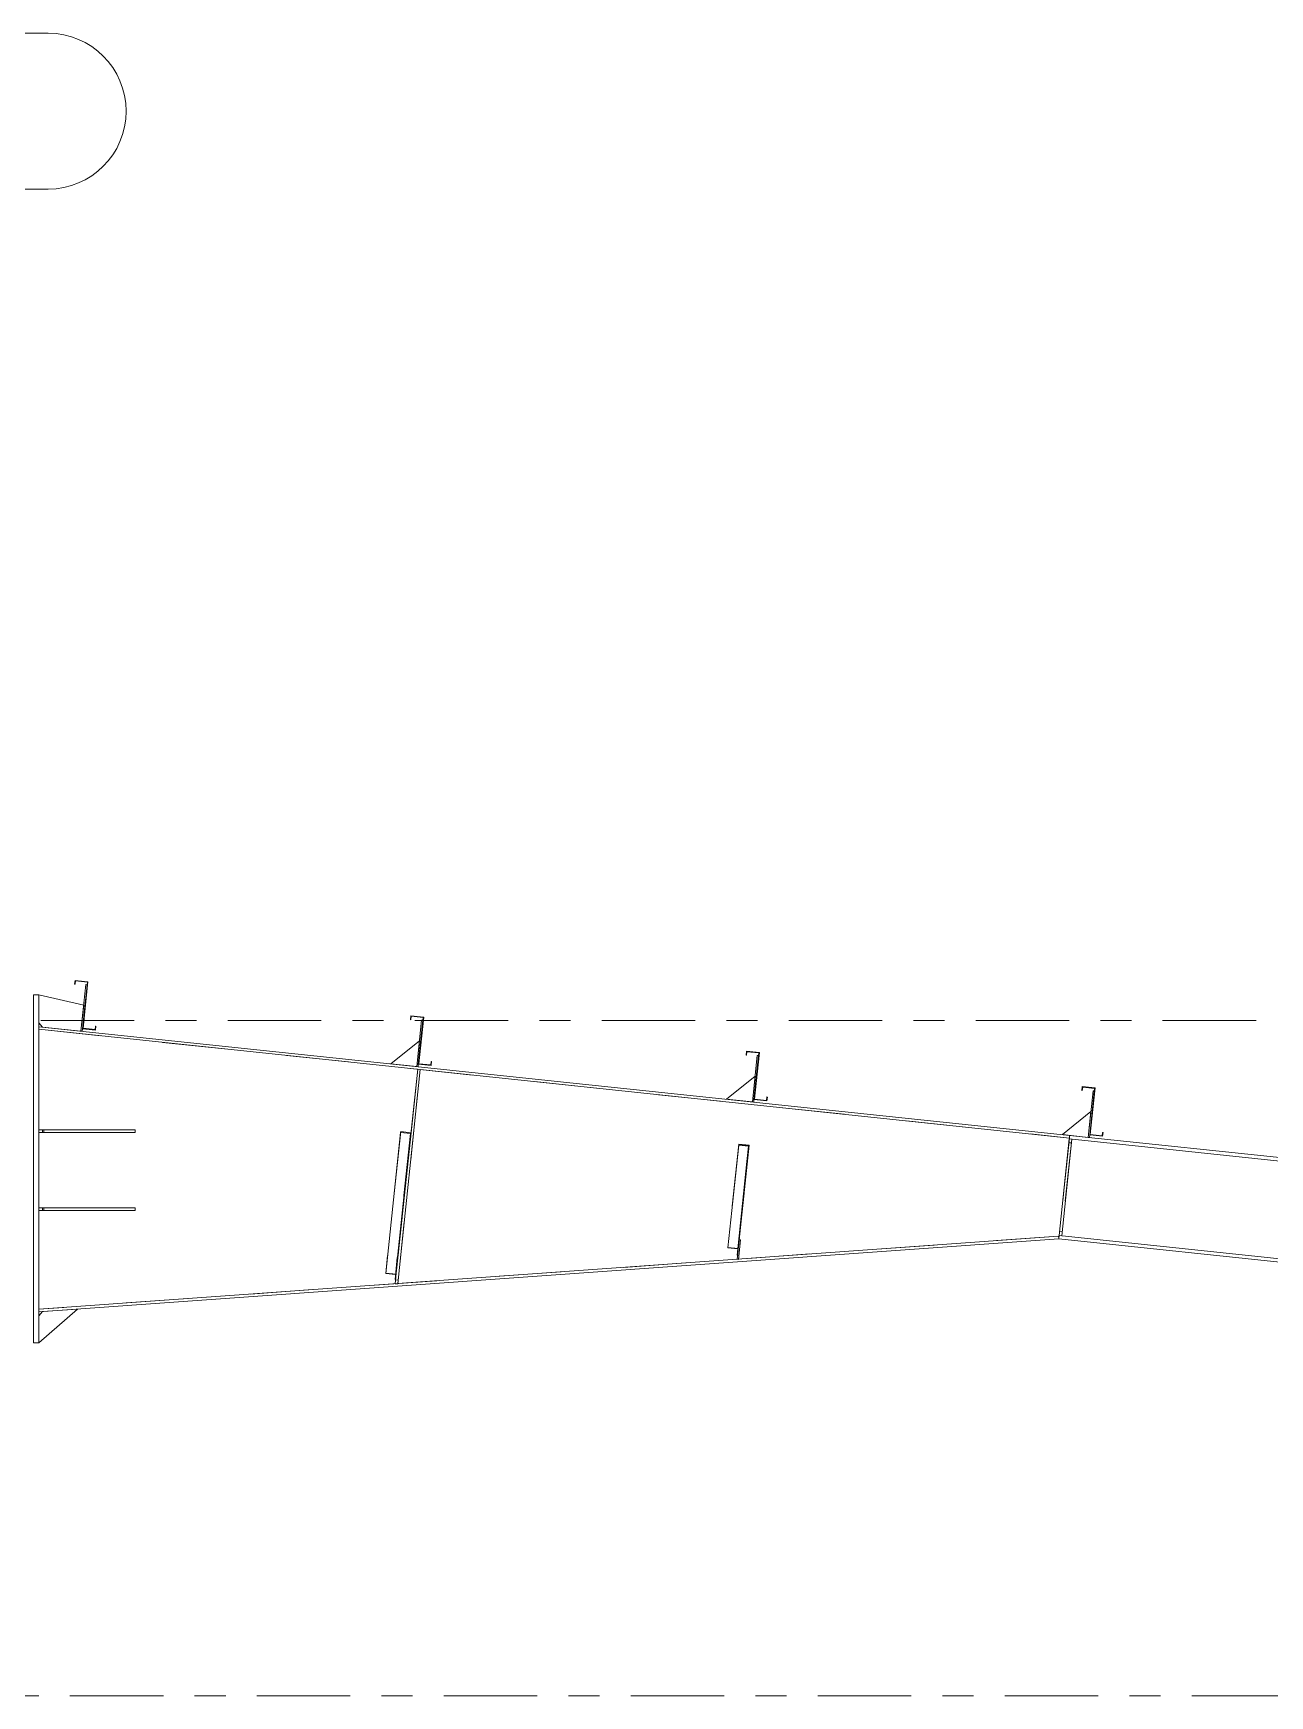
# Model space of a CAD drawing. Header units: millimetres. Extents: x -49 to 773, y -77 to 497.
# Drawn here: x 348.8 to 388.5, y 91.9 to 145.2 of the extents above; entities that cross this region are included whole.
import ezdxf

# ---------------------------------------------------------------- set-up
doc = ezdxf.new("R2010")
doc.units = ezdxf.units.MM
for name, pattern in [('XKITLINE00', [0]), ('XKITLINE02', [4, 2, -2]), ('XKITLINE03', [6, 3, -1, 1, -1])]:
    doc.linetypes.add(name, pattern=pattern)
doc.layers.add('Part', color=2, linetype='Continuous', lineweight=0)
doc.layers.add('S-grid', color=1, linetype='Continuous', lineweight=0)

# ---------------------------------------------------------------- blocks, each defined once
blk = doc.blocks.new('*A89')
at = {"layer": 'Part'}
blk.add_hatch(color=3, dxfattribs=at).paths.add_polyline_path([(360.613, 109.94), (360.617, 109.972), (360.948, 109.937), (360.88, 109.292), (360.864, 109.294), (360.928, 109.907)], flags=17)
blk = doc.blocks.new('*A90')
at = {"layer": 'Part'}
blk.add_hatch(color=3, dxfattribs=at).paths.add_polyline_path([(371.465, 109.542), (371.468, 109.568), (371.799, 109.533), (371.744, 109.012), (371.728, 109.014), (371.78, 109.509)], flags=17)
blk = doc.blocks.new('*A117')
at = {"layer": 'Part'}
blk.add_hatch(color=3, dxfattribs=at).paths.add_polyline_path([(383.129, 109.839), (383.14, 109.948), (383.155, 109.946), (383.142, 109.822), (382.728, 109.866), (382.885, 111.359), (382.501, 111.4), (382.489, 111.29), (382.474, 111.292), (382.487, 111.416), (382.902, 111.373), (382.744, 109.879)], flags=17)
blk = doc.blocks.new('*A118')
at = {"layer": 'Part'}
blk.add_hatch(color=3, dxfattribs=at).paths.add_polyline_path([(383.129, 109.839), (383.14, 109.948), (383.155, 109.946), (383.142, 109.822), (382.728, 109.866), (382.885, 111.359), (382.501, 111.4), (382.489, 111.29), (382.474, 111.292), (382.487, 111.416), (382.902, 111.373), (382.744, 109.879)], flags=17)
blk = doc.blocks.new('*A119')
at = {"layer": 'Part'}
blk.add_hatch(color=3, dxfattribs=at).paths.add_polyline_path([(372.355, 110.975), (372.367, 111.084), (372.382, 111.083), (372.368, 110.958), (371.954, 111.002), (372.112, 112.496), (371.727, 112.536), (371.716, 112.427), (371.701, 112.428), (371.714, 112.553), (372.128, 112.509), (371.971, 111.016)], flags=17)
blk = doc.blocks.new('*A120')
at = {"layer": 'Part'}
blk.add_hatch(color=3, dxfattribs=at).paths.add_polyline_path([(372.355, 110.975), (372.367, 111.084), (372.382, 111.083), (372.368, 110.958), (371.954, 111.002), (372.112, 112.496), (371.727, 112.536), (371.716, 112.427), (371.701, 112.428), (371.714, 112.553), (372.128, 112.509), (371.971, 111.016)], flags=17)
blk = doc.blocks.new('*A121')
at = {"layer": 'Part'}
blk.add_hatch(color=3, dxfattribs=at).paths.add_polyline_path([(361.582, 112.111), (361.593, 112.221), (361.608, 112.219), (361.595, 112.095), (361.181, 112.139), (361.338, 113.632), (360.954, 113.672), (360.942, 113.563), (360.927, 113.565), (360.94, 113.689), (361.355, 113.645), (361.197, 112.152)], flags=17)
blk = doc.blocks.new('*A122')
at = {"layer": 'Part'}
blk.add_hatch(color=3, dxfattribs=at).paths.add_polyline_path([(361.582, 112.111), (361.593, 112.221), (361.608, 112.219), (361.595, 112.095), (361.181, 112.139), (361.338, 113.632), (360.954, 113.672), (360.942, 113.563), (360.927, 113.565), (360.94, 113.689), (361.355, 113.645), (361.197, 112.152)], flags=17)
blk = doc.blocks.new('*A123')
at = {"layer": 'Part'}
blk.add_hatch(color=3, dxfattribs=at).paths.add_polyline_path([(350.808, 113.248), (350.82, 113.357), (350.834, 113.355), (350.821, 113.231), (350.407, 113.275), (350.564, 114.768), (350.18, 114.809), (350.168, 114.699), (350.153, 114.701), (350.167, 114.825), (350.581, 114.782), (350.423, 113.288)], flags=17)
blk = doc.blocks.new('*A124')
at = {"layer": 'Part'}
blk.add_hatch(color=3, dxfattribs=at).paths.add_polyline_path([(350.808, 113.248), (350.82, 113.357), (350.834, 113.355), (350.821, 113.231), (350.407, 113.275), (350.564, 114.768), (350.18, 114.809), (350.168, 114.699), (350.153, 114.701), (350.167, 114.825), (350.581, 114.782), (350.423, 113.288)], flags=17)
blk = doc.blocks.new('*A445')
at = {"layer": 'S-grid', "color": 1, "linetype": 'XKITLINE03', "lineweight": 0}
blk.add_line((259.068, 113.542), (435.099, 113.542), dxfattribs=at)
blk = doc.blocks.new('*A446')
at = {"layer": 'S-grid', "color": 1, "linetype": 'XKITLINE03', "lineweight": 0}
blk.add_line((-10, 91.875), (571.051, 91.875), dxfattribs=at)
blk = doc.blocks.new('*A735')
at = {"layer": 'Part', "color": 7, "linetype": 'XKITLINE02', "lineweight": 0}
for p, q in [((382.071, 109.742), (381.744, 106.643)), ((382.074, 109.767), (382.083, 109.85)), ((454.716, 102.189), (454.367, 98.874)), ((447.022, 99.758), (446.691, 99.793)), ((447.011, 99.65), (446.679, 99.685))]:
    blk.add_line(p, q, dxfattribs=at)
at = {"layer": 'Part', "color": 2, "linetype": 'XKITLINE00', "lineweight": 0}
for p, q in [((382.074, 109.767), (382.071, 109.742)), ((454.705, 102.081), (382.071, 109.742)), ((382.083, 109.85), (454.716, 102.189)), ((381.744, 106.643), (381.733, 106.535)), ((446.679, 99.685), (381.733, 106.535)), ((446.691, 99.793), (381.744, 106.643)), ((454.378, 98.982), (447.022, 99.758)), ((454.367, 98.874), (447.011, 99.65))]:
    blk.add_line(p, q, dxfattribs=at)
blk = doc.blocks.new('*A789')
at = {"layer": 'Part', "color": 2, "linetype": 'XKITLINE00', "lineweight": 0}
for p, q in [((352.1, 110.026), (349, 110.026)), ((352.1, 109.942), (349, 109.942)), ((349.167, 109.942), (349.167, 110.026)), ((352.1, 110.026), (352.1, 109.942))]:
    blk.add_line(p, q, dxfattribs=at)
at = {"layer": 'Part', "color": 7, "linetype": 'XKITLINE02', "lineweight": 0}
for p, q in [((349, 110.026), (349, 109.942)), ((349.125, 109.942), (349.125, 110.026))]:
    blk.add_line(p, q, dxfattribs=at)
blk = doc.blocks.new('*A790')
at = {"layer": 'Part', "color": 2, "linetype": 'XKITLINE00', "lineweight": 0}
for p, q in [((352.1, 107.526), (349, 107.526)), ((352.1, 107.442), (349, 107.442)), ((349.167, 107.442), (349.167, 107.526)), ((352.1, 107.526), (352.1, 107.442))]:
    blk.add_line(p, q, dxfattribs=at)
at = {"layer": 'Part', "color": 7, "linetype": 'XKITLINE02', "lineweight": 0}
for p, q in [((349, 107.526), (349, 107.442)), ((349.125, 107.442), (349.125, 107.526))]:
    blk.add_line(p, q, dxfattribs=at)
blk = doc.blocks.new('*A791')
at = {"layer": 'Part', "color": 7, "linetype": 'XKITLINE02', "lineweight": 0}
for p, q in [((349, 109.942), (349, 110.026)), ((349, 110.026), (352.1, 110.026)), ((352.1, 109.942), (349, 109.942)), ((349.125, 109.942), (349.125, 110.026)), ((349.167, 109.942), (349.167, 110.026)), ((352.1, 109.942), (352.1, 110.026))]:
    blk.add_line(p, q, dxfattribs=at)
blk = doc.blocks.new('*A792')
at = {"layer": 'Part', "color": 7, "linetype": 'XKITLINE02', "lineweight": 0}
for p, q in [((349, 107.442), (349, 107.526)), ((349, 107.526), (352.1, 107.526)), ((352.1, 107.442), (349, 107.442)), ((349.125, 107.442), (349.125, 107.526)), ((349.167, 107.442), (349.167, 107.526)), ((352.1, 107.442), (352.1, 107.526))]:
    blk.add_line(p, q, dxfattribs=at)
blk = doc.blocks.new('*A793')
at = {"layer": 'Part', "color": 2, "linetype": 'XKITLINE00', "lineweight": 0}
for p, q in [((350.247, 104.281), (349, 103.192)), ((349.125, 104.2), (349, 104.067))]:
    blk.add_line(p, q, dxfattribs=at)
at = {"layer": 'Part', "color": 7, "linetype": 'XKITLINE02', "lineweight": 0}
for p, q in [((349, 104.067), (349, 103.192)), ((350.247, 104.281), (349.125, 104.2))]:
    blk.add_line(p, q, dxfattribs=at)
blk = doc.blocks.new('*A799')
at = {"layer": 'Part', "color": 2, "linetype": 'XKITLINE00', "lineweight": 0}
for p, q in [((360.613, 109.94), (360.137, 105.426)), ((360.948, 109.937), (360.485, 105.543)), ((360.613, 109.94), (360.617, 109.972)), ((360.928, 109.907), (360.613, 109.94)), ((360.617, 109.972), (360.948, 109.937)), ((360.864, 109.294), (360.928, 109.907)), ((360.864, 109.294), (360.435, 105.231)), ((360.864, 109.294), (360.88, 109.292)), ((360.137, 105.426), (360.452, 105.392)), ((360.435, 105.231), (360.452, 105.229))]:
    blk.add_line(p, q, dxfattribs=at)
at = {"layer": 'Part', "color": 7, "linetype": 'XKITLINE02', "lineweight": 0}
for p, q in [((360.47, 105.399), (360.138, 105.434)), ((360.485, 105.543), (360.452, 105.229))]:
    blk.add_line(p, q, dxfattribs=at)
blk = doc.blocks.new('*A800')
at = {"layer": 'Part', "color": 7, "linetype": 'XKITLINE02', "lineweight": 0}
for p, q in [((360.617, 109.972), (360.137, 105.426)), ((360.928, 109.907), (360.435, 105.231)), ((360.452, 105.229), (360.948, 109.937)), ((360.137, 105.426), (360.452, 105.392)), ((360.138, 105.434), (360.47, 105.399)), ((360.435, 105.231), (360.452, 105.229))]:
    blk.add_line(p, q, dxfattribs=at)
blk = doc.blocks.new('*A801')
at = {"layer": 'Part', "color": 2, "linetype": 'XKITLINE00', "lineweight": 0}
blk.add_line((361.218, 112.889), (360.302, 112.147), dxfattribs=at)
at = {"layer": 'Part', "color": 7, "linetype": 'XKITLINE02', "lineweight": 0}
for p, q in [((361.13, 112.06), (361.218, 112.889)), ((360.302, 112.147), (361.13, 112.06))]:
    blk.add_line(p, q, dxfattribs=at)
blk = doc.blocks.new('*A802')
at = {"layer": 'Part', "color": 2, "linetype": 'XKITLINE00', "lineweight": 0}
for p, q in [((361.288, 113.552), (361.13, 112.06)), ((361.329, 113.547), (361.288, 113.552)), ((361.181, 112.139), (361.172, 112.056))]:
    blk.add_line(p, q, dxfattribs=at)
at = {"layer": 'Part', "color": 7, "linetype": 'XKITLINE02', "lineweight": 0}
for p, q in [((361.181, 112.139), (361.329, 113.547)), ((361.172, 112.056), (361.13, 112.06))]:
    blk.add_line(p, q, dxfattribs=at)
blk = doc.blocks.new('*A803')
at = {"layer": 'Part', "color": 7, "linetype": 'XKITLINE02', "lineweight": 0}
for p, q in [((361.163, 111.973), (360.438, 105.094)), ((360.52, 105.085), (361.246, 111.964)), ((361.246, 111.964), (361.163, 111.973)), ((360.438, 105.094), (360.52, 105.085)), ((360.451, 105.218), (360.533, 105.21))]:
    blk.add_line(p, q, dxfattribs=at)
blk = doc.blocks.new('*A804')
at = {"layer": 'Part', "color": 2, "linetype": 'XKITLINE00', "lineweight": 0}
for p, q in [((361.246, 111.964), (360.522, 105.1)), ((361.163, 111.973), (360.948, 109.937)), ((360.485, 105.543), (360.438, 105.094))]:
    blk.add_line(p, q, dxfattribs=at)
at = {"layer": 'Part', "color": 7, "linetype": 'XKITLINE02', "lineweight": 0}
for p, q in [((361.246, 111.964), (361.163, 111.973)), ((360.948, 109.937), (360.485, 105.543)), ((360.52, 105.085), (360.438, 105.094)), ((360.451, 105.218), (360.533, 105.21)), ((360.522, 105.1), (360.52, 105.085))]:
    blk.add_line(p, q, dxfattribs=at)
blk = doc.blocks.new('*A805')
at = {"layer": 'Part', "color": 2, "linetype": 'XKITLINE00', "lineweight": 0}
for p, q in [((371.465, 109.542), (371.117, 106.248)), ((371.799, 109.533), (371.457, 106.288)), ((371.465, 109.542), (371.468, 109.568)), ((371.78, 109.509), (371.465, 109.542)), ((371.468, 109.568), (371.799, 109.533)), ((371.728, 109.014), (371.78, 109.509)), ((371.728, 109.014), (371.411, 106.014)), ((371.728, 109.014), (371.744, 109.012)), ((371.117, 106.248), (371.432, 106.214)), ((371.411, 106.014), (371.428, 106.012))]:
    blk.add_line(p, q, dxfattribs=at)
at = {"layer": 'Part', "color": 7, "linetype": 'XKITLINE02', "lineweight": 0}
for p, q in [((371.45, 106.223), (371.119, 106.258)), ((371.457, 106.288), (371.428, 106.012))]:
    blk.add_line(p, q, dxfattribs=at)
blk = doc.blocks.new('*A806')
at = {"layer": 'Part', "color": 2, "linetype": 'XKITLINE00', "lineweight": 0}
blk.add_line((382.765, 110.616), (381.849, 109.875), dxfattribs=at)
at = {"layer": 'Part', "color": 7, "linetype": 'XKITLINE02', "lineweight": 0}
for p, q in [((382.678, 109.787), (382.765, 110.616)), ((381.849, 109.875), (382.678, 109.787))]:
    blk.add_line(p, q, dxfattribs=at)
blk = doc.blocks.new('*A807')
at = {"layer": 'Part', "color": 2, "linetype": 'XKITLINE00', "lineweight": 0}
for p, q in [((382.835, 111.279), (382.678, 109.787)), ((382.876, 111.275), (382.835, 111.279)), ((382.728, 109.866), (382.719, 109.783))]:
    blk.add_line(p, q, dxfattribs=at)
at = {"layer": 'Part', "color": 7, "linetype": 'XKITLINE02', "lineweight": 0}
for p, q in [((382.728, 109.866), (382.876, 111.275)), ((382.719, 109.783), (382.678, 109.787))]:
    blk.add_line(p, q, dxfattribs=at)
blk = doc.blocks.new('*A808')
at = {"layer": 'Part', "color": 2, "linetype": 'XKITLINE00', "lineweight": 0}
blk.add_line((371.991, 111.752), (371.075, 111.011), dxfattribs=at)
at = {"layer": 'Part', "color": 7, "linetype": 'XKITLINE02', "lineweight": 0}
for p, q in [((371.904, 110.924), (371.991, 111.752)), ((371.075, 111.011), (371.904, 110.924))]:
    blk.add_line(p, q, dxfattribs=at)
blk = doc.blocks.new('*A809')
at = {"layer": 'Part', "color": 2, "linetype": 'XKITLINE00', "lineweight": 0}
for p, q in [((372.061, 112.415), (371.904, 110.924)), ((372.103, 112.411), (372.061, 112.415)), ((371.954, 111.002), (371.945, 110.919))]:
    blk.add_line(p, q, dxfattribs=at)
at = {"layer": 'Part', "color": 7, "linetype": 'XKITLINE02', "lineweight": 0}
for p, q in [((371.954, 111.002), (372.103, 112.411)), ((371.945, 110.919), (371.904, 110.924))]:
    blk.add_line(p, q, dxfattribs=at)
blk = doc.blocks.new('*A810')
at = {"layer": 'Part', "color": 7, "linetype": 'XKITLINE02', "lineweight": 0}
for p, q in [((371.479, 106.501), (371.414, 105.88)), ((371.455, 105.875), (371.521, 106.497)), ((371.521, 106.497), (371.479, 106.501)), ((371.414, 105.88), (371.455, 105.875)), ((371.427, 106.004), (371.468, 106))]:
    blk.add_line(p, q, dxfattribs=at)
blk = doc.blocks.new('*A811')
at = {"layer": 'Part', "color": 2, "linetype": 'XKITLINE00', "lineweight": 0}
for p, q in [((371.457, 106.288), (371.414, 105.88)), ((371.521, 106.497), (371.456, 105.883)), ((371.479, 106.501), (371.521, 106.497))]:
    blk.add_line(p, q, dxfattribs=at)
at = {"layer": 'Part', "color": 7, "linetype": 'XKITLINE02', "lineweight": 0}
for p, q in [((371.457, 106.288), (371.479, 106.501)), ((371.455, 105.875), (371.414, 105.88)), ((371.427, 106.004), (371.468, 106)), ((371.456, 105.883), (371.455, 105.875))]:
    blk.add_line(p, q, dxfattribs=at)
blk = doc.blocks.new('*A812')
at = {"layer": 'Part', "color": 7, "linetype": 'XKITLINE02', "lineweight": 0}
for p, q in [((371.468, 109.568), (371.117, 106.248)), ((371.78, 109.509), (371.411, 106.014)), ((371.428, 106.012), (371.799, 109.533)), ((371.117, 106.248), (371.432, 106.214)), ((371.119, 106.258), (371.45, 106.223)), ((371.411, 106.014), (371.428, 106.012))]:
    blk.add_line(p, q, dxfattribs=at)
blk = doc.blocks.new('*A813')
at = {"layer": 'Part', "color": 2, "linetype": 'XKITLINE00', "lineweight": 0}
for p, q in [((381.744, 106.643), (382.071, 109.742)), ((382.154, 109.734), (381.827, 106.634))]:
    blk.add_line(p, q, dxfattribs=at)
at = {"layer": 'Part', "color": 7, "linetype": 'XKITLINE02', "lineweight": 0}
for p, q in [((382.058, 109.618), (382.141, 109.609)), ((382.071, 109.742), (382.154, 109.734)), ((381.758, 106.767), (381.84, 106.758)), ((381.744, 106.643), (381.827, 106.634))]:
    blk.add_line(p, q, dxfattribs=at)
blk = doc.blocks.new('*A814')
at = {"layer": 'Part', "color": 7, "linetype": 'XKITLINE02', "lineweight": 0}
for p, q in [((382.071, 109.742), (381.744, 106.643)), ((382.154, 109.734), (381.827, 106.634)), ((382.058, 109.618), (382.141, 109.609)), ((382.071, 109.742), (382.154, 109.734)), ((381.84, 106.758), (381.758, 106.767)), ((381.827, 106.634), (381.744, 106.643))]:
    blk.add_line(p, q, dxfattribs=at)
blk = doc.blocks.new('*A881')
at = {"layer": 'Part', "color": 2, "linetype": 'XKITLINE00', "lineweight": 0}
for p, q in [((382.474, 111.292), (382.487, 111.416)), ((382.489, 111.29), (382.474, 111.292)), ((382.487, 111.416), (382.902, 111.373)), ((382.501, 111.4), (382.489, 111.29)), ((382.885, 111.359), (382.501, 111.4)), ((382.728, 109.866), (382.885, 111.359)), ((382.902, 111.373), (382.744, 109.879)), ((382.744, 109.879), (383.129, 109.839)), ((383.129, 109.839), (383.14, 109.948)), ((383.14, 109.948), (383.155, 109.946)), ((383.155, 109.946), (383.142, 109.822)), ((383.142, 109.822), (382.728, 109.866))]:
    blk.add_line(p, q, dxfattribs=at)
blk = doc.blocks.new('*A882')
at = {"layer": 'Part', "color": 2, "linetype": 'XKITLINE00', "lineweight": 0}
for p, q in [((382.474, 111.292), (382.487, 111.416)), ((382.489, 111.29), (382.474, 111.292)), ((382.487, 111.416), (382.902, 111.373)), ((382.501, 111.4), (382.489, 111.29)), ((382.885, 111.359), (382.501, 111.4)), ((382.728, 109.866), (382.885, 111.359)), ((382.902, 111.373), (382.744, 109.879)), ((382.744, 109.879), (383.129, 109.839)), ((383.129, 109.839), (383.14, 109.948)), ((383.14, 109.948), (383.155, 109.946)), ((383.155, 109.946), (383.142, 109.822)), ((383.142, 109.822), (382.728, 109.866))]:
    blk.add_line(p, q, dxfattribs=at)
blk = doc.blocks.new('*A883')
at = {"layer": 'Part', "color": 2, "linetype": 'XKITLINE00', "lineweight": 0}
for p, q in [((371.701, 112.428), (371.714, 112.553)), ((371.714, 112.553), (372.128, 112.509)), ((371.727, 112.536), (371.716, 112.427)), ((372.112, 112.496), (371.727, 112.536)), ((371.716, 112.427), (371.701, 112.428)), ((371.954, 111.002), (372.112, 112.496)), ((372.128, 112.509), (371.971, 111.016)), ((372.368, 110.958), (371.954, 111.002)), ((371.971, 111.016), (372.355, 110.975)), ((372.355, 110.975), (372.367, 111.084)), ((372.367, 111.084), (372.382, 111.083)), ((372.382, 111.083), (372.368, 110.958))]:
    blk.add_line(p, q, dxfattribs=at)
blk = doc.blocks.new('*A884')
at = {"layer": 'Part', "color": 2, "linetype": 'XKITLINE00', "lineweight": 0}
for p, q in [((371.701, 112.428), (371.714, 112.553)), ((371.714, 112.553), (372.128, 112.509)), ((371.727, 112.536), (371.716, 112.427)), ((372.112, 112.496), (371.727, 112.536)), ((371.716, 112.427), (371.701, 112.428)), ((371.954, 111.002), (372.112, 112.496)), ((372.128, 112.509), (371.971, 111.016)), ((372.368, 110.958), (371.954, 111.002)), ((371.971, 111.016), (372.355, 110.975)), ((372.355, 110.975), (372.367, 111.084)), ((372.367, 111.084), (372.382, 111.083)), ((372.382, 111.083), (372.368, 110.958))]:
    blk.add_line(p, q, dxfattribs=at)
blk = doc.blocks.new('*A885')
at = {"layer": 'Part', "color": 2, "linetype": 'XKITLINE00', "lineweight": 0}
for p, q in [((360.927, 113.565), (360.94, 113.689)), ((360.94, 113.689), (361.355, 113.645)), ((360.954, 113.672), (360.942, 113.563)), ((361.338, 113.632), (360.954, 113.672)), ((361.181, 112.139), (361.338, 113.632)), ((361.355, 113.645), (361.197, 112.152)), ((360.942, 113.563), (360.927, 113.565)), ((361.595, 112.095), (361.181, 112.139)), ((361.197, 112.152), (361.582, 112.111)), ((361.582, 112.111), (361.593, 112.221)), ((361.593, 112.221), (361.608, 112.219)), ((361.608, 112.219), (361.595, 112.095))]:
    blk.add_line(p, q, dxfattribs=at)
blk = doc.blocks.new('*A886')
at = {"layer": 'Part', "color": 2, "linetype": 'XKITLINE00', "lineweight": 0}
for p, q in [((360.927, 113.565), (360.94, 113.689)), ((360.94, 113.689), (361.355, 113.645)), ((360.954, 113.672), (360.942, 113.563)), ((361.338, 113.632), (360.954, 113.672)), ((361.181, 112.139), (361.338, 113.632)), ((361.355, 113.645), (361.197, 112.152)), ((360.942, 113.563), (360.927, 113.565)), ((361.595, 112.095), (361.181, 112.139)), ((361.197, 112.152), (361.582, 112.111)), ((361.582, 112.111), (361.593, 112.221)), ((361.593, 112.221), (361.608, 112.219)), ((361.608, 112.219), (361.595, 112.095))]:
    blk.add_line(p, q, dxfattribs=at)
blk = doc.blocks.new('*A887')
at = {"layer": 'Part', "color": 2, "linetype": 'XKITLINE00', "lineweight": 0}
for p, q in [((350.153, 114.701), (350.167, 114.825)), ((350.168, 114.699), (350.153, 114.701)), ((350.167, 114.825), (350.581, 114.782)), ((350.18, 114.809), (350.168, 114.699)), ((350.564, 114.768), (350.18, 114.809)), ((350.407, 113.275), (350.564, 114.768)), ((350.581, 114.782), (350.423, 113.288)), ((350.821, 113.231), (350.407, 113.275)), ((350.423, 113.288), (350.808, 113.248)), ((350.808, 113.248), (350.82, 113.357)), ((350.82, 113.357), (350.834, 113.355)), ((350.834, 113.355), (350.821, 113.231))]:
    blk.add_line(p, q, dxfattribs=at)
blk = doc.blocks.new('*A888')
at = {"layer": 'Part', "color": 2, "linetype": 'XKITLINE00', "lineweight": 0}
for p, q in [((350.153, 114.701), (350.167, 114.825)), ((350.168, 114.699), (350.153, 114.701)), ((350.167, 114.825), (350.581, 114.782)), ((350.18, 114.809), (350.168, 114.699)), ((350.564, 114.768), (350.18, 114.809)), ((350.407, 113.275), (350.564, 114.768)), ((350.581, 114.782), (350.423, 113.288)), ((350.821, 113.231), (350.407, 113.275)), ((350.423, 113.288), (350.808, 113.248)), ((350.808, 113.248), (350.82, 113.357)), ((350.82, 113.357), (350.834, 113.355)), ((350.834, 113.355), (350.821, 113.231))]:
    blk.add_line(p, q, dxfattribs=at)
blk = doc.blocks.new('*A897')
at = {"layer": 'Part', "color": 2, "linetype": 'XKITLINE00', "lineweight": 0}
for p, q in [((349, 104.275), (381.727, 106.618)), ((381.733, 106.535), (349.006, 104.192)), ((381.727, 106.618), (381.733, 106.535)), ((349, 104.275), (349.006, 104.192))]:
    blk.add_line(p, q, dxfattribs=at)
blk = doc.blocks.new('*A898')
at = {"layer": 'Part', "color": 2, "linetype": 'XKITLINE00', "lineweight": 0}
for p, q in [((349, 113.256), (349.009, 113.339)), ((382.074, 109.767), (349, 113.256)), ((382.083, 109.85), (349.009, 113.339)), ((382.083, 109.85), (382.074, 109.767))]:
    blk.add_line(p, q, dxfattribs=at)
blk = doc.blocks.new('*A899')
at = {"layer": 'Part', "color": 7, "linetype": 'XKITLINE02', "lineweight": 0}
for p, q in [((349, 104.275), (349, 113.256)), ((349, 113.256), (382.074, 109.767)), ((382.074, 109.767), (381.742, 106.619)), ((381.727, 106.618), (349, 104.275))]:
    blk.add_line(p, q, dxfattribs=at)
at = {"layer": 'Part', "color": 2, "linetype": 'XKITLINE00', "lineweight": 0}
blk.add_line((381.742, 106.619), (381.727, 106.618), dxfattribs=at)
blk = doc.blocks.new('*A902')
at = {"layer": 'Part', "color": 2, "linetype": 'XKITLINE00', "lineweight": 0}
for p, q in [((348.833, 103.192), (348.833, 114.359)), ((348.833, 114.359), (349, 114.359)), ((349, 114.359), (349, 103.192)), ((349, 103.192), (348.833, 103.192))]:
    blk.add_line(p, q, dxfattribs=at)
blk = doc.blocks.new('*A904')
at = {"layer": 'Part', "color": 2, "linetype": 'XKITLINE00', "lineweight": 0}
for p, q in [((350.444, 114.025), (349, 114.359)), ((349.124, 113.326), (349, 113.465))]:
    blk.add_line(p, q, dxfattribs=at)
at = {"layer": 'Part', "color": 7, "linetype": 'XKITLINE02', "lineweight": 0}
for p, q in [((349, 113.465), (349, 114.359)), ((350.444, 114.025), (350.357, 113.196)), ((350.357, 113.196), (349.124, 113.326))]:
    blk.add_line(p, q, dxfattribs=at)
blk = doc.blocks.new('*A905')
at = {"layer": 'Part', "color": 2, "linetype": 'XKITLINE00', "lineweight": 0}
for p, q in [((350.514, 114.688), (350.357, 113.196)), ((350.556, 114.684), (350.514, 114.688)), ((350.407, 113.275), (350.398, 113.192))]:
    blk.add_line(p, q, dxfattribs=at)
at = {"layer": 'Part', "color": 7, "linetype": 'XKITLINE02', "lineweight": 0}
for p, q in [((350.407, 113.275), (350.556, 114.684)), ((350.398, 113.192), (350.357, 113.196))]:
    blk.add_line(p, q, dxfattribs=at)
blk = doc.blocks.new('*A909')
at = {"layer": 'S-grid', "color": 1, "linetype": 'XKITLINE00', "lineweight": 0}
for p, q in [((344.862, 145.208), (349.305, 145.208)), ((344.862, 140.208), (349.305, 140.208))]:
    blk.add_line(p, q, dxfattribs=at)
for centre, start, end in [((344.862, 142.708), 90, 270), ((349.305, 142.708), 270, 90)]:
    blk.add_arc(centre, 2.5, start, end, dxfattribs=at)

msp = doc.modelspace()

# ---------------------------------------------------------------- block references
at = {"lineweight": 0}
for name in ['*A909', '*A445', '*A123', '*A124', '*A887', '*A888', '*A905', '*A902', '*A904', '*A121', '*A122', '*A885', '*A886', '*A898', '*A899', '*A802', '*A801', '*A119', '*A120', '*A883', '*A884', '*A809', '*A803', '*A804', '*A808', '*A117', '*A118', '*A881', '*A882', '*A807', '*A806', '*A789', '*A791', '*A799', '*A800', '*A89', '*A805', '*A812', '*A90', '*A735', '*A813', '*A814', '*A790', '*A792', '*A897', '*A810', '*A811', '*A793', '*A446']:
    msp.add_blockref(name, (0, 0), dxfattribs=at)

doc.saveas('drawing.dxf')
